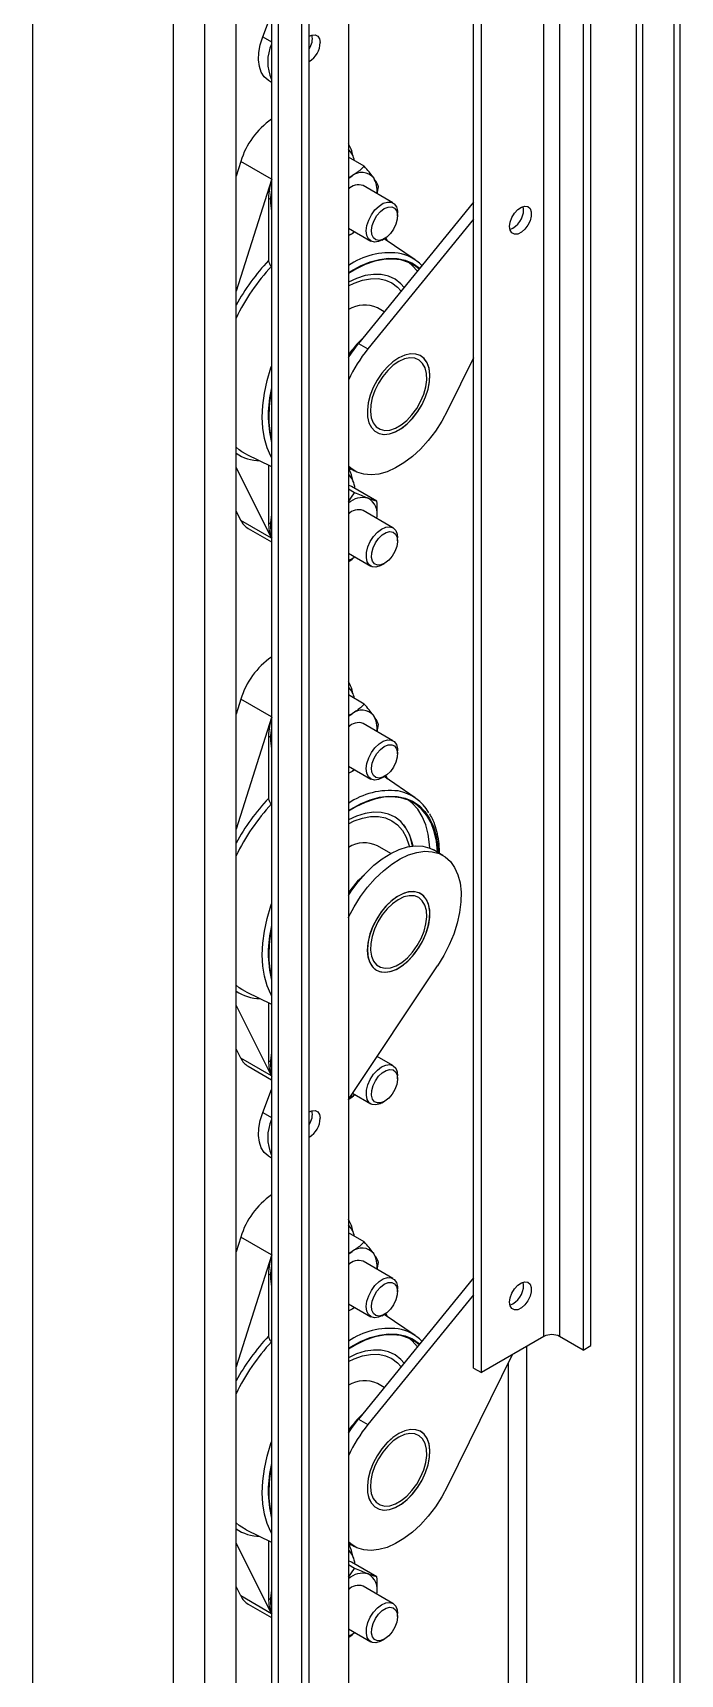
# Model space of a CAD drawing. Header units: millimetres. Extents: x -361 to 14022, y -1822 to 1455.
# Drawn here: x 4037.79 to 4046.94, y 832.14 to 855.35 of the extents above; entities that cross this region are included whole.
import ezdxf

# ---------------------------------------------------------------- set-up
doc = ezdxf.new("R2010")
doc.units = ezdxf.units.MM

msp = doc.modelspace()

# ---------------------------------------------------------------- linework, layer by layer
at = {"color": 7, "linetype": 'Continuous', "lineweight": 25}
for p, q in [((4046.940819, 822.255163), (4046.940819, 904.419582)), ((4046.849289, 904.292018), (4046.849289, 822.127599)), ((4046.318959, 904.087916), (4046.318959, 821.923497)), ((4046.407348, 904.036891), (4046.407348, 821.872471)), ((4037.789484, 819.44876), (4037.789484, 901.613179)), ((4040.662105, 818.555814), (4040.662105, 900.720233)), ((4039.778222, 818.300686), (4039.778222, 900.465105)), ((4040.220163, 818.300686), (4040.220163, 900.465105)), ((4045.235788, 899.282492), (4045.235788, 836.919187)), ((4045.567245, 899.091146), (4045.567245, 836.727842)), ((4045.67773, 836.791623), (4045.67773, 899.154928)), ((4044.130934, 836.408932), (4044.130934, 893.814486)), ((4044.020449, 836.472714), (4044.020449, 893.341263)), ((4041.164566, 886.049501), (4041.164566, 823.686196)), ((4041.256095, 885.921937), (4041.256095, 823.558633)), ((4041.698037, 823.431069), (4041.698037, 885.794373)), ((4041.587552, 885.730591), (4041.587552, 823.367287)), ((4042.250464, 885.760197), (4042.250464, 824.260233)), ((4041.040608, 855.292788), (4041.164566, 855.620321)), ((4041.118962, 854.681252), (4041.164566, 854.654926)), ((4040.729137, 853.533647), (4040.662105, 853.323311)), ((4042.474255, 853.463795), (4042.250464, 853.592987)), ((4042.301709, 853.327727), (4042.250464, 853.300696)), ((4041.164566, 853.274501), (4040.662105, 851.697867)), ((4042.880973, 852.945889), (4042.457946, 853.190097)), ((4042.659644, 853.073659), (4042.678379, 853.173363)), ((4041.121725, 853.013854), (4041.121725, 852.131393)), ((4044.020449, 852.956034), (4042.393595, 850.957924)), ((4044.727555, 852.854498), (4044.722512, 852.896825)), ((4044.020449, 852.716657), (4042.526178, 850.881386)), ((4042.945706, 852.760563), (4042.945706, 852.802812)), ((4042.250464, 852.588205), (4042.568498, 852.404608)), ((4042.301709, 852.511186), (4042.257166, 852.487691)), ((4042.337895, 852.537732), (4042.301709, 852.511186)), ((4042.340644, 852.536146), (4042.301709, 852.511186)), ((4042.724771, 852.4201), (4042.761358, 852.441228)), ((4043.195277, 852.139733), (4042.755997, 852.438132)), ((4042.780341, 852.453321), (4042.804671, 852.405068)), ((4042.758252, 851.405798), (4042.661989, 851.461369)), ((4042.393595, 850.957924), (4042.526178, 850.881386)), ((4044.020449, 850.756827), (4043.65312, 850.009145)), ((4040.804022, 849.395745), (4040.744323, 849.428889)), ((4040.804022, 849.395745), (4041.164566, 849.2214)), ((4041.164566, 848.209628), (4040.662105, 849.206133)), ((4041.121725, 849.242116), (4041.121725, 848.420812)), ((4042.250464, 849.209182), (4042.335253, 849.160234)), ((4042.250464, 849.19733), (4042.261307, 849.202922)), ((4042.25655, 849.170443), (4042.288663, 849.18713)), ((4042.296441, 848.934877), (4042.250464, 848.954533)), ((4042.339221, 848.849159), (4042.250464, 848.900397)), ((4042.65313, 848.728965), (4042.296441, 848.934877)), ((4042.250464, 848.723117), (4042.339221, 848.849159)), ((4040.729137, 848.458052), (4040.662105, 848.590994)), ((4042.880973, 848.352847), (4042.457946, 848.597055)), ((4040.833089, 848.344312), (4041.164566, 848.152954)), ((4042.945706, 848.167521), (4042.945706, 848.20977)), ((4042.250464, 847.995163), (4042.568498, 847.811566)), ((4042.724772, 847.827058), (4042.761358, 847.848186)), ((4040.729137, 845.929611), (4040.662105, 845.719275)), ((4042.474255, 845.859759), (4042.250464, 845.98895)), ((4041.164566, 845.670465), (4040.662105, 844.09383)), ((4042.301709, 845.723691), (4042.250464, 845.69666)), ((4041.121725, 845.409817), (4041.121725, 844.527356)), ((4042.880973, 845.341852), (4042.457946, 845.58606)), ((4042.659644, 845.469623), (4042.678379, 845.569327)), ((4042.945706, 845.156527), (4042.945706, 845.198776)), ((4042.250464, 844.984169), (4042.568498, 844.800572)), ((4042.301709, 844.90715), (4042.257166, 844.883654)), ((4042.337895, 844.933696), (4042.301709, 844.90715)), ((4042.340644, 844.932109), (4042.301709, 844.90715)), ((4042.724771, 844.816064), (4042.761358, 844.837192)), ((4043.195277, 844.535696), (4042.755997, 844.834096)), ((4042.780341, 844.849285), (4042.804671, 844.801032)), ((4042.850205, 843.748678), (4042.661989, 843.857333)), ((4043.585151, 843.72132), (4043.452569, 843.797858)), ((4042.250464, 840.269946), (4043.511296, 842.158903)), ((4040.804022, 841.791709), (4040.744323, 841.824852)), ((4040.804022, 841.791709), (4041.164566, 841.617363)), ((4041.164566, 840.605592), (4040.662105, 841.602097)), ((4041.121725, 841.63808), (4041.121725, 840.816775)), ((4040.729137, 840.854016), (4040.662105, 840.986958)), ((4042.880973, 840.74881), (4042.656564, 840.878359)), ((4040.833089, 840.740276), (4041.164566, 840.548918)), ((4042.945706, 840.563485), (4042.945706, 840.605734)), ((4041.040608, 840.084715), (4041.164566, 840.412249)), ((4042.308851, 840.357421), (4042.568498, 840.20753)), ((4042.724772, 840.223022), (4042.761358, 840.24415)), ((4041.118962, 839.47318), (4041.164566, 839.446853)), ((4040.729137, 838.325574), (4040.662105, 838.115239)), ((4042.474255, 838.255722), (4042.250464, 838.384914)), ((4041.164566, 838.066428), (4040.662105, 836.489794)), ((4042.301709, 838.119654), (4042.250464, 838.092623)), ((4042.880973, 837.737816), (4042.457946, 837.982024)), ((4041.121725, 837.805781), (4041.121725, 836.92332)), ((4044.020449, 837.747961), (4042.393595, 835.749852)), ((4042.659644, 837.865587), (4042.678379, 837.96529)), ((4044.020449, 837.508584), (4042.526178, 835.673313)), ((4042.945706, 837.55249), (4042.945706, 837.59474)), ((4044.727555, 837.646425), (4044.722512, 837.688752)), ((4042.250464, 837.380133), (4042.568498, 837.196535)), ((4042.301709, 837.303113), (4042.257166, 837.279618)), ((4042.337895, 837.32966), (4042.301709, 837.303113)), ((4042.340644, 837.328073), (4042.301709, 837.303113)), ((4042.724771, 837.212027), (4042.761358, 837.233155)), ((4043.195277, 836.93166), (4042.755997, 837.230059)), ((4042.780341, 837.245249), (4042.804671, 837.196995)), ((4045.014818, 836.919187), (4044.130934, 836.408932)), ((4045.567245, 836.727842), (4045.235788, 836.919187)), ((4044.566609, 836.660442), (4043.65312, 834.801072)), ((4045.567245, 836.727842), (4045.67773, 836.791623)), ((4044.020449, 836.472714), (4044.130934, 836.408932)), ((4042.758252, 836.197725), (4042.661989, 836.253296)), ((4042.393595, 835.749852), (4042.526178, 835.673313)), ((4040.804022, 834.187672), (4040.744323, 834.220816)), ((4040.804022, 834.187672), (4041.164566, 834.013327)), ((4041.121725, 834.034044), (4041.121725, 833.212739)), ((4041.164566, 833.001555), (4040.662105, 833.998061)), ((4042.250464, 834.001109), (4042.335253, 833.952162)), ((4042.250464, 833.989257), (4042.261307, 833.99485)), ((4042.25655, 833.96237), (4042.288663, 833.979058)), ((4042.296441, 833.726805), (4042.250464, 833.746461)), ((4042.339221, 833.641086), (4042.250464, 833.692325)), ((4042.250464, 833.515044), (4042.339221, 833.641086)), ((4042.65313, 833.520893), (4042.296441, 833.726805)), ((4040.729137, 833.249979), (4040.662105, 833.382921)), ((4042.880973, 833.144774), (4042.457946, 833.388982)), ((4040.833089, 833.136239), (4041.164566, 832.944882)), ((4042.945706, 832.959448), (4042.945706, 833.001697)), ((4042.250464, 832.787091), (4042.568498, 832.603493)), ((4042.724772, 832.618985), (4042.761358, 832.640113))]:
    msp.add_line(p, q, dxfattribs=at)
at = {"color": 8, "linetype": 'Continuous', "lineweight": 25}
for p, q in [((4045.014818, 836.919187), (4045.014818, 897.600269)), ((4041.040608, 855.292788), (4041.164566, 855.221228)), ((4041.164566, 853.282279), (4040.729137, 853.533647)), ((4041.121725, 853.013854), (4041.148683, 852.998291)), ((4042.270683, 849.19751), (4042.250464, 849.186982)), ((4041.164566, 848.206684), (4040.729137, 848.458052)), ((4041.148683, 848.405249), (4041.121725, 848.420812)), ((4041.164566, 845.678243), (4040.729137, 845.929611)), ((4041.121725, 845.409817), (4041.148683, 845.394254)), ((4041.164566, 840.602648), (4040.729137, 840.854016)), ((4041.148683, 840.801212), (4041.121725, 840.816775)), ((4041.040608, 840.084715), (4041.164566, 840.013155)), ((4041.164566, 838.074207), (4040.729137, 838.325574)), ((4041.121725, 837.805781), (4041.148683, 837.790218)), ((4044.772163, 823.479775), (4044.772163, 836.779106)), ((4044.506998, 836.539106), (4044.506998, 823.479775)), ((4042.270683, 833.989437), (4042.250464, 833.978909)), ((4041.164566, 832.998612), (4040.729137, 833.249979)), ((4041.148683, 833.197176), (4041.121725, 833.212739))]:
    msp.add_line(p, q, dxfattribs=at)
at = {"color": 7, "linetype": 'Continuous', "lineweight": 25, "flags": 128}
for points in [[(4041.118962, 854.681252), (4041.115506, 854.683289), (4041.060433, 854.729623), (4041.018655, 854.793941), (4040.991581, 854.874076), (4040.980122, 854.967326), (4040.984664, 855.070551), (4041.005055, 855.18027), (4041.040608, 855.292788)], [(4041.698037, 855.301594), (4041.736009, 855.318049), (4041.782639, 855.321349), (4041.820101, 855.303152), (4041.844336, 855.26543), (4041.852717, 855.212271)], [(4042.250464, 853.293833), (4042.255561, 853.297593), (4042.301709, 853.327727)], [(4042.724771, 852.4201), (4042.675896, 852.398196), (4042.619564, 852.39012), (4042.571033, 852.403192), (4042.5339, 852.43644), (4042.510922, 852.4874), (4042.5038, 852.552292), (4042.513065, 852.626303), (4042.538028, 852.703944), (4042.576839, 852.779457), (4042.626618, 852.847241), (4042.683674, 852.902269), (4042.743776, 852.94046), (4042.802465, 852.958982), (4042.85539, 852.95646), (4042.898624, 852.933082), (4042.928962, 852.890582), (4042.928962, 852.890582)], [(4042.931735, 852.833798), (4042.944917, 852.779794), (4042.941785, 852.714623), (4042.92262, 852.644077), (4042.889123, 852.574424), (4042.844271, 852.511852), (4042.792049, 852.461921), (4042.737097, 852.429069), (4042.684299, 852.416214), (4042.638345, 852.424498), (4042.603318, 852.453185), (4042.582332, 852.499727), (4042.57725, 852.559987), (4042.588524, 852.628612), (4042.615153, 852.699504), (4042.65477, 852.766364), (4042.703855, 852.82325), (4042.758047, 852.865109), (4042.812531, 852.888221), (4042.862465, 852.890532), (4042.903412, 852.871838), (4042.931735, 852.833798)], [(4042.928962, 852.890582), (4042.944154, 852.832112), (4042.945706, 852.802812)], [(4044.528682, 852.612127), (4044.537063, 852.674962), (4044.561297, 852.740665), (4044.598759, 852.802115), (4044.64539, 852.852653), (4044.696135, 852.886803), (4044.745495, 852.900864), (4044.788123, 852.893313), (4044.819398, 852.864966), (4044.835931, 852.818898), (4044.835931, 852.760098), (4044.819398, 852.694941), (4044.788123, 852.630485), (4044.745495, 852.573717), (4044.696135, 852.530787), (4044.64539, 852.506348), (4044.598759, 852.503048), (4044.561297, 852.521246), (4044.537063, 852.558968), (4044.528682, 852.612127)], [(4042.301709, 852.511186), (4042.255561, 852.488038), (4042.250464, 852.485914)], [(4043.251259, 852.011311), (4043.198498, 852.05194), (4043.100794, 852.105184), (4042.992904, 852.138972), (4042.876234, 852.152863), (4042.752304, 852.146676), (4042.622731, 852.120491), (4042.489203, 852.074651), (4042.353461, 852.009752), (4042.250464, 851.948554)], [(4043.038622, 851.750149), (4042.991507, 851.802767), (4042.910392, 851.865969), (4042.817758, 851.90964), (4042.715128, 851.933063), (4042.604185, 851.935853), (4042.486751, 851.917965), (4042.364755, 851.879693), (4042.250464, 851.827146)], [(4043.227544, 851.982185), (4043.153833, 852.063429), (4043.106015, 852.102944)], [(4042.250464, 850.759186), (4042.293389, 850.824072), (4042.393595, 850.957924)], [(4042.624228, 849.717294), (4042.684637, 849.684734), (4042.755004, 849.672345), (4042.832788, 849.680573), (4042.915178, 849.709121), (4042.999194, 849.756957), (4043.081801, 849.822353), (4043.160014, 849.902945), (4043.231004, 849.99582), (4043.292207, 850.097621), (4043.341411, 850.204669), (4043.376837, 850.313096), (4043.397204, 850.418981), (4043.401777, 850.518498), (4043.39039, 850.608051), (4043.363456, 850.684403), (4043.321946, 850.744794), (4043.267363, 850.787041), (4043.201677, 850.809618), (4043.127264, 850.811708), (4043.046813, 850.793237), (4042.963232, 850.754871), (4042.879541, 850.697997), (4042.798766, 850.624671), (4042.723825, 850.537543), (4042.657428, 850.439762), (4042.601973, 850.334862), (4042.559466, 850.226635), (4042.531443, 850.118992), (4042.518916, 850.015823), (4042.522338, 849.920858), (4042.541586, 849.837528), (4042.575963, 849.768846), (4042.624228, 849.717294)], [(4042.96476, 850.755737), (4042.881044, 850.699183), (4042.800189, 850.626134), (4042.725117, 850.53923), (4042.658542, 850.441612), (4042.60287, 850.336808), (4042.560112, 850.228607), (4042.531815, 850.120918), (4042.519001, 850.017634), (4042.522133, 849.922488), (4042.541098, 849.838919), (4042.575211, 849.769947), (4042.623238, 849.718065), (4042.683444, 849.685148), (4042.753653, 849.672386), (4042.831326, 849.68024), (4042.913658, 849.708426), (4042.997672, 849.755926), (4043.080332, 849.821022), (4043.15865, 849.901363), (4043.229795, 849.994043), (4043.291197, 850.095715), (4043.340636, 850.202702), (4043.376325, 850.311138), (4043.396974, 850.417104), (4043.401837, 850.51677), (4043.390738, 850.606534), (4043.364078, 850.683152), (4043.322822, 850.743854), (4043.268459, 850.786446), (4043.202955, 850.809389), (4043.128678, 850.811854), (4043.048311, 850.793752), (4042.96476, 850.755737)], [(4042.964304, 850.704443), (4042.884158, 850.649728), (4042.807126, 850.578353), (4042.73636, 850.49324), (4042.674759, 850.397874), (4042.624844, 850.296159), (4042.588658, 850.19226), (4042.567683, 850.090429), (4042.562778, 849.994836), (4042.574144, 849.909395), (4042.601315, 849.837603), (4042.643179, 849.7824), (4042.698022, 849.746045), (4042.763598, 849.730027), (4042.837224, 849.735003), (4042.915884, 849.760767), (4042.996359, 849.806266), (4043.075353, 849.869636), (4043.149633, 849.948283), (4043.216158, 850.038988), (4043.272204, 850.138037), (4043.315476, 850.241374), (4043.344204, 850.34477), (4043.35721, 850.443991), (4043.353963, 850.534975), (4043.334596, 850.613997), (4043.2999, 850.677822), (4043.251297, 850.723837), (4043.190777, 850.750158), (4043.120817, 850.755707), (4043.044282, 850.740258), (4042.964304, 850.704443)], [(4043.65312, 850.009145), (4043.572487, 849.860143), (4043.48059, 849.718182), (4043.379118, 849.585872), (4043.26994, 849.465649), (4043.155063, 849.359723), (4043.036601, 849.270043), (4042.916733, 849.19826), (4042.797666, 849.145695), (4042.681588, 849.113313), (4042.570636, 849.101711), (4042.466852, 849.111103), (4042.372144, 849.141315), (4042.288255, 849.191792), (4042.250464, 849.224739)], [(4042.724772, 847.827058), (4042.698501, 847.813697), (4042.640278, 847.797655), (4042.588319, 847.802716), (4042.546478, 847.828506), (4042.517857, 847.873112), (4042.504579, 847.933225), (4042.507629, 848.004388), (4042.526781, 848.081322), (4042.560615, 848.158322), (4042.60662, 848.229676), (4042.661386, 848.290093), (4042.72085, 848.335093), (4042.780602, 848.361337), (4042.836211, 848.366879), (4042.883552, 848.351308), (4042.919114, 848.315779), (4042.940261, 848.262927), (4042.945706, 848.20977)], [(4042.945469, 848.156592), (4042.934534, 848.088082), (4042.908208, 848.017173), (4042.868832, 847.950165), (4042.819903, 847.893013), (4042.76577, 847.850794), (4042.711242, 847.827261), (4042.661164, 847.824503), (4042.619987, 847.842767), (4042.591368, 847.880428), (4042.577851, 847.934142), (4042.580637, 847.999135), (4042.599478, 848.069632), (4042.6327, 848.139369), (4042.677351, 848.20215), (4042.729465, 848.252397), (4042.784409, 848.285644), (4042.837302, 848.298938), (4042.883445, 848.291098), (4042.918737, 848.262819), (4042.940043, 848.216616), (4042.945469, 848.156592)], [(4042.250464, 845.689796), (4042.255561, 845.693557), (4042.301709, 845.723691)], [(4042.724771, 844.816064), (4042.675896, 844.794159), (4042.619564, 844.786084), (4042.571033, 844.799155), (4042.5339, 844.832404), (4042.510922, 844.883364), (4042.5038, 844.948256), (4042.513065, 845.022267), (4042.538028, 845.099907), (4042.576839, 845.17542), (4042.626618, 845.243204), (4042.683674, 845.298232), (4042.743776, 845.336424), (4042.802465, 845.354945), (4042.85539, 845.352424), (4042.898624, 845.329046), (4042.928962, 845.286546), (4042.928962, 845.286546)], [(4042.931735, 845.229762), (4042.944917, 845.175758), (4042.941785, 845.110587), (4042.92262, 845.040041), (4042.889123, 844.970387), (4042.844271, 844.907815), (4042.792049, 844.857885), (4042.737097, 844.825033), (4042.684299, 844.812178), (4042.638345, 844.820462), (4042.603318, 844.849149), (4042.582332, 844.895691), (4042.57725, 844.955951), (4042.588524, 845.024576), (4042.615153, 845.095468), (4042.65477, 845.162327), (4042.703855, 845.219214), (4042.758047, 845.261073), (4042.812531, 845.284184), (4042.862465, 845.286496), (4042.903412, 845.267801), (4042.931735, 845.229762)], [(4042.928962, 845.286546), (4042.944154, 845.228075), (4042.945706, 845.198776)], [(4042.301709, 844.90715), (4042.255561, 844.884002), (4042.250464, 844.881878)], [(4043.511206, 843.764008), (4043.510683, 843.775078), (4043.495153, 843.922414), (4043.464295, 844.057838), (4043.418511, 844.179585), (4043.358398, 844.286068), (4043.28474, 844.375898), (4043.198498, 844.447904), (4043.100794, 844.501148), (4042.992904, 844.534936), (4042.876234, 844.548826), (4042.752304, 844.542639), (4042.622731, 844.516455), (4042.489203, 844.470614), (4042.353461, 844.405715), (4042.250464, 844.344518)], [(4043.400916, 843.823112), (4043.397767, 843.876708), (4043.378378, 844.021241), (4043.343742, 844.153404), (4043.294313, 844.271476), (4043.230733, 844.373918), (4043.153833, 844.459393), (4043.106015, 844.498907)], [(4043.165085, 843.853467), (4043.153495, 843.903815), (4043.114064, 844.01819), (4043.059771, 844.117036), (4042.991507, 844.198731), (4042.910392, 844.261933), (4042.817758, 844.305604), (4042.715128, 844.329026), (4042.604185, 844.331817), (4042.486751, 844.313929), (4042.364755, 844.275656), (4042.250464, 844.22311)], [(4042.250464, 843.15515), (4042.290116, 843.215265), (4042.390015, 843.349477), (4042.497964, 843.472022), (4042.611979, 843.580644), (4042.72996, 843.673347), (4042.849739, 843.748423), (4042.96911, 843.804492), (4043.085879, 843.840522), (4043.197896, 843.855851), (4043.3031, 843.850196), (4043.399557, 843.823661), (4043.452569, 843.797858)], [(4042.250464, 842.837369), (4042.254224, 842.845346), (4042.332689, 842.995316), (4042.422699, 843.138727), (4042.522597, 843.272939), (4042.630547, 843.395484), (4042.744561, 843.504106), (4042.862543, 843.596808), (4042.982321, 843.671885), (4043.101693, 843.727954), (4043.218461, 843.763984), (4043.330478, 843.779313), (4043.435683, 843.773658), (4043.53214, 843.747123), (4043.618075, 843.700197), (4043.691906, 843.633743), (4043.752275, 843.548984), (4043.798072, 843.447478), (4043.828455, 843.331094), (4043.842863, 843.201973), (4043.841032, 843.062489), (4043.822997, 842.91521), (4043.789087, 842.762845), (4043.739928, 842.608197), (4043.676424, 842.454111), (4043.599743, 842.303422), (4043.511296, 842.158903), (4043.511296, 842.158903)], [(4043.246171, 843.192941), (4043.177235, 843.20861), (4043.100455, 843.203682), (4043.018606, 843.178337), (4042.934646, 843.13349), (4042.85161, 843.070762), (4042.772499, 842.992421), (4042.700171, 842.901297), (4042.637242, 842.800684), (4042.585986, 842.69422), (4042.548254, 842.58575), (4042.525412, 842.479196), (4042.518284, 842.37841), (4042.527128, 842.287033), (4042.551624, 842.208368), (4042.590888, 842.145259), (4042.643499, 842.099987), (4042.707557, 842.074186), (4042.780746, 842.068791), (4042.860422, 842.083997), (4042.943703, 842.119252), (4043.027581, 842.173284), (4043.109024, 842.24414), (4043.185088, 842.329258), (4043.253023, 842.425562), (4043.310376, 842.529572), (4043.355072, 842.637528), (4043.385497, 842.745528), (4043.400551, 842.84967), (4043.399689, 842.946189), (4043.382943, 843.031596), (4043.350918, 843.102806), (4043.304771, 843.157243), (4043.246171, 843.192941)], [(4042.954141, 843.14555), (4042.87062, 843.086789), (4042.790338, 843.011834), (4042.716194, 842.923395), (4042.65087, 842.82467), (4042.596725, 842.719224), (4042.555718, 842.610871), (4042.529329, 842.503525), (4042.518514, 842.401067), (4042.523662, 842.3072), (4042.544588, 842.225317), (4042.580536, 842.158376), (4042.630205, 842.108798), (4042.691802, 842.078373), (4042.763099, 842.068203), (4042.84152, 842.078654), (4042.92423, 842.109348), (4043.008241, 842.159177), (4043.090515, 842.226339), (4043.16808, 842.308408), (4043.238131, 842.402416), (4043.298137, 842.504965), (4043.345929, 842.612351), (4043.379781, 842.720691), (4043.398467, 842.82607), (4043.401313, 842.924679), (4043.388217, 843.012954), (4043.359651, 843.087705), (4043.316648, 843.146229), (4043.260762, 843.186413), (4043.194013, 843.206802), (4043.118813, 843.206661), (4043.037881, 843.185995), (4042.954141, 843.14555)], [(4042.954747, 843.094871), (4042.8748, 843.03805), (4042.79835, 842.964881), (4042.728526, 842.878361), (4042.668186, 842.782032), (4042.619802, 842.679837), (4042.585354, 842.575961), (4042.566252, 842.474655), (4042.563279, 842.380068), (4042.576555, 842.296072), (4042.605538, 842.226105), (4042.649042, 842.173032), (4042.705284, 842.139027), (4042.771962, 842.12548), (4042.846347, 842.132947), (4042.925393, 842.161122), (4043.005865, 842.208852), (4043.084467, 842.274182), (4043.157981, 842.354438), (4043.223399, 842.446334), (4043.278041, 842.546108), (4043.31967, 842.649675), (4043.346584, 842.752795), (4043.357678, 842.851247), (4043.3525, 842.940999), (4043.331261, 843.018378), (4043.294831, 843.080215), (4043.244701, 843.123978), (4043.182924, 843.147877), (4043.112029, 843.150932), (4043.034917, 843.133019), (4042.954747, 843.094871)], [(4042.724772, 840.223022), (4042.698501, 840.209661), (4042.640278, 840.193618), (4042.588319, 840.19868), (4042.546478, 840.22447), (4042.517857, 840.269076), (4042.504579, 840.329189), (4042.507629, 840.400352), (4042.526781, 840.477286), (4042.560615, 840.554285), (4042.60662, 840.62564), (4042.661386, 840.686057), (4042.72085, 840.731056), (4042.780602, 840.7573), (4042.836211, 840.762842), (4042.883552, 840.747272), (4042.919114, 840.711743), (4042.940261, 840.658891), (4042.945706, 840.605734)], [(4042.945469, 840.552556), (4042.934534, 840.484046), (4042.908208, 840.413137), (4042.868832, 840.346129), (4042.819903, 840.288977), (4042.76577, 840.246758), (4042.711242, 840.223225), (4042.661164, 840.220467), (4042.619987, 840.23873), (4042.591368, 840.276392), (4042.577851, 840.330106), (4042.580637, 840.395098), (4042.599478, 840.465595), (4042.6327, 840.535333), (4042.677351, 840.598114), (4042.729465, 840.64836), (4042.784409, 840.681608), (4042.837302, 840.694902), (4042.883445, 840.687061), (4042.918737, 840.658783), (4042.940043, 840.612579), (4042.945469, 840.552556)], [(4041.118962, 839.47318), (4041.115506, 839.475217), (4041.060433, 839.521551), (4041.018655, 839.585868), (4040.991581, 839.666003), (4040.980122, 839.759254), (4040.984664, 839.862478), (4041.005055, 839.972198), (4041.040608, 840.084715)], [(4041.698037, 840.093522), (4041.736009, 840.109977), (4041.782639, 840.113276), (4041.820101, 840.095079), (4041.844336, 840.057357), (4041.852717, 840.004198)], [(4042.250464, 838.08576), (4042.255561, 838.089521), (4042.301709, 838.119654)], [(4042.724771, 837.212027), (4042.675896, 837.190123), (4042.619564, 837.182048), (4042.571033, 837.195119), (4042.5339, 837.228368), (4042.510922, 837.279328), (4042.5038, 837.344219), (4042.513065, 837.41823), (4042.538028, 837.495871), (4042.576839, 837.571384), (4042.626618, 837.639168), (4042.683674, 837.694196), (4042.743776, 837.732387), (4042.802465, 837.750909), (4042.85539, 837.748387), (4042.898624, 837.72501), (4042.928962, 837.682509), (4042.928962, 837.682509)], [(4042.931735, 837.625726), (4042.944917, 837.571721), (4042.941785, 837.506551), (4042.92262, 837.436005), (4042.889123, 837.366351), (4042.844271, 837.303779), (4042.792049, 837.253849), (4042.737097, 837.220996), (4042.684299, 837.208141), (4042.638345, 837.216425), (4042.603318, 837.245113), (4042.582332, 837.291654), (4042.57725, 837.351915), (4042.588524, 837.42054), (4042.615153, 837.491431), (4042.65477, 837.558291), (4042.703855, 837.615177), (4042.758047, 837.657036), (4042.812531, 837.680148), (4042.862465, 837.68246), (4042.903412, 837.663765), (4042.931735, 837.625726)], [(4042.928962, 837.682509), (4042.944154, 837.624039), (4042.945706, 837.59474)], [(4044.528682, 837.404054), (4044.537063, 837.466889), (4044.561297, 837.532592), (4044.598759, 837.594042), (4044.64539, 837.644581), (4044.696135, 837.678731), (4044.745495, 837.692792), (4044.788123, 837.68524), (4044.819398, 837.656894), (4044.835931, 837.610825), (4044.835931, 837.552026), (4044.819398, 837.486868), (4044.788123, 837.422412), (4044.745495, 837.365644), (4044.696135, 837.322714), (4044.64539, 837.298275), (4044.598759, 837.294976), (4044.561297, 837.313173), (4044.537063, 837.350895), (4044.528682, 837.404054)], [(4042.301709, 837.303113), (4042.255561, 837.279966), (4042.250464, 837.277842)], [(4043.251259, 836.803238), (4043.198498, 836.843868), (4043.100794, 836.897112), (4042.992904, 836.930899), (4042.876234, 836.94479), (4042.752304, 836.938603), (4042.622731, 836.912418), (4042.489203, 836.866578), (4042.353461, 836.801679), (4042.250464, 836.740482)], [(4043.227544, 836.774112), (4043.153833, 836.855356), (4043.106015, 836.894871)], [(4043.038622, 836.542076), (4042.991507, 836.594695), (4042.910392, 836.657896), (4042.817758, 836.701567), (4042.715128, 836.72499), (4042.604185, 836.727781), (4042.486751, 836.709893), (4042.364755, 836.67162), (4042.250464, 836.619074)], [(4042.250464, 835.551114), (4042.293389, 835.616), (4042.393595, 835.749852)], [(4042.624228, 834.509221), (4042.684637, 834.476662), (4042.755004, 834.464272), (4042.832788, 834.4725), (4042.915178, 834.501048), (4042.999194, 834.548885), (4043.081801, 834.61428), (4043.160014, 834.694872), (4043.231004, 834.787747), (4043.292207, 834.889548), (4043.341411, 834.996597), (4043.376837, 835.105023), (4043.397204, 835.210908), (4043.401777, 835.310426), (4043.39039, 835.399979), (4043.363456, 835.47633), (4043.321946, 835.536721), (4043.267363, 835.578969), (4043.201677, 835.601545), (4043.127264, 835.603636), (4043.046813, 835.585164), (4042.963232, 835.546798), (4042.879541, 835.489924), (4042.798766, 835.416598), (4042.723825, 835.32947), (4042.657428, 835.23169), (4042.601973, 835.12679), (4042.559466, 835.018563), (4042.531443, 834.910919), (4042.518916, 834.807751), (4042.522338, 834.712785), (4042.541586, 834.629456), (4042.575963, 834.560774), (4042.624228, 834.509221)], [(4042.96476, 835.547665), (4042.881044, 835.491111), (4042.800189, 835.418061), (4042.725117, 835.331157), (4042.658542, 835.233539), (4042.60287, 835.128736), (4042.560112, 835.020534), (4042.531815, 834.912845), (4042.519001, 834.809562), (4042.522133, 834.714416), (4042.541098, 834.630847), (4042.575211, 834.561875), (4042.623238, 834.509992), (4042.683444, 834.477076), (4042.753653, 834.464313), (4042.831326, 834.472167), (4042.913658, 834.500354), (4042.997672, 834.547853), (4043.080332, 834.61295), (4043.15865, 834.69329), (4043.229795, 834.785971), (4043.291197, 834.887642), (4043.340636, 834.994629), (4043.376325, 835.103065), (4043.396974, 835.209031), (4043.401837, 835.308698), (4043.390738, 835.398462), (4043.364078, 835.475079), (4043.322822, 835.535781), (4043.268459, 835.578373), (4043.202955, 835.601317), (4043.128678, 835.603782), (4043.048311, 835.58568), (4042.96476, 835.547665)], [(4042.964304, 835.496371), (4042.884158, 835.441655), (4042.807126, 835.37028), (4042.73636, 835.285168), (4042.674759, 835.189802), (4042.624844, 835.088087), (4042.588658, 834.984187), (4042.567683, 834.882356), (4042.562778, 834.786763), (4042.574144, 834.701322), (4042.601315, 834.62953), (4042.643179, 834.574327), (4042.698022, 834.537972), (4042.763598, 834.521955), (4042.837224, 834.52693), (4042.915884, 834.552694), (4042.996359, 834.598193), (4043.075353, 834.661563), (4043.149633, 834.740211), (4043.216158, 834.830915), (4043.272204, 834.929964), (4043.315476, 835.033301), (4043.344204, 835.136697), (4043.35721, 835.235918), (4043.353963, 835.326902), (4043.334596, 835.405924), (4043.2999, 835.469749), (4043.251297, 835.515764), (4043.190777, 835.542085), (4043.120817, 835.547635), (4043.044282, 835.532186), (4042.964304, 835.496371)], [(4043.65312, 834.801072), (4043.572487, 834.652071), (4043.48059, 834.510109), (4043.379118, 834.3778), (4043.26994, 834.257576), (4043.155063, 834.15165), (4043.036601, 834.061971), (4042.916733, 833.990188), (4042.797666, 833.937622), (4042.681588, 833.90524), (4042.570636, 833.893639), (4042.466852, 833.90303), (4042.372144, 833.933243), (4042.288255, 833.98372), (4042.250464, 834.016667)], [(4042.724772, 832.618985), (4042.698501, 832.605625), (4042.640278, 832.589582), (4042.588319, 832.594644), (4042.546478, 832.620434), (4042.517857, 832.665039), (4042.504579, 832.725153), (4042.507629, 832.796315), (4042.526781, 832.873249), (4042.560615, 832.950249), (4042.60662, 833.021603), (4042.661386, 833.082021), (4042.72085, 833.12702), (4042.780602, 833.153264), (4042.836211, 833.158806), (4042.883552, 833.143235), (4042.919114, 833.107706), (4042.940261, 833.054855), (4042.945706, 833.001697)], [(4042.945469, 832.948519), (4042.934534, 832.880009), (4042.908208, 832.8091), (4042.868832, 832.742093), (4042.819903, 832.68494), (4042.76577, 832.642722), (4042.711242, 832.619188), (4042.661164, 832.616431), (4042.619987, 832.634694), (4042.591368, 832.672356), (4042.577851, 832.726069), (4042.580637, 832.791062), (4042.599478, 832.861559), (4042.6327, 832.931296), (4042.677351, 832.994077), (4042.729465, 833.044324), (4042.784409, 833.077571), (4042.837302, 833.090866), (4042.883445, 833.083025), (4042.918737, 833.054747), (4042.940043, 833.008543), (4042.945469, 832.948519)]]:
    msp.add_lwpolyline(points, dxfattribs=at)
at = {"color": 8, "linetype": 'Continuous', "lineweight": 25, "flags": 128}
for points in [[(4042.771989, 852.447721), (4042.781923, 852.433667), (4042.79777, 852.409756)], [(4042.250464, 851.958903), (4042.285057, 851.98059), (4042.422264, 852.055272), (4042.55813, 852.111147), (4042.690884, 852.147489), (4042.818794, 852.163823), (4042.940194, 852.159936), (4043.053501, 852.135879), (4043.157238, 852.091965), (4043.250051, 852.028767), (4043.259154, 852.021008)], [(4042.250464, 851.77351), (4042.330307, 851.811486), (4042.449636, 851.852964), (4042.564846, 851.874312), (4042.673965, 851.875166), (4042.775127, 851.85551), (4042.866601, 851.815681), (4042.946821, 851.756361), (4042.99816, 851.700453)], [(4041.164566, 849.348246), (4041.155424, 849.364433), (4041.101957, 849.482623), (4041.063279, 849.615326), (4041.039876, 849.760873), (4041.032043, 849.917434), (4041.039876, 850.083039), (4041.063279, 850.255607), (4041.101957, 850.432967), (4041.155424, 850.612888), (4041.164566, 850.63963)], [(4040.744323, 849.428889), (4040.707574, 849.454028), (4040.662105, 849.4911)], [(4042.771989, 844.843685), (4042.781923, 844.829631), (4042.79777, 844.80572)], [(4042.250464, 844.354866), (4042.285057, 844.376554), (4042.422264, 844.451235), (4042.55813, 844.507111), (4042.690884, 844.543453), (4042.818794, 844.559787), (4042.940194, 844.5559), (4043.053501, 844.531843), (4043.157238, 844.487929), (4043.250051, 844.424731), (4043.330733, 844.343073), (4043.398229, 844.244019), (4043.451662, 844.128861), (4043.490333, 843.9991), (4043.51374, 843.856427), (4043.520581, 843.758596)], [(4042.250464, 844.169474), (4042.330307, 844.20745), (4042.449636, 844.248928), (4042.564846, 844.270276), (4042.673965, 844.271129), (4042.775127, 844.251473), (4042.866601, 844.211645), (4042.946821, 844.152324), (4043.014415, 844.074528), (4043.068227, 843.979585), (4043.107335, 843.869122), (4043.113151, 843.846083)], [(4041.164566, 841.74421), (4041.155424, 841.760396), (4041.101957, 841.878587), (4041.063279, 842.01129), (4041.039876, 842.156837), (4041.032043, 842.313398), (4041.039876, 842.479003), (4041.063279, 842.651571), (4041.101957, 842.82893), (4041.155424, 843.008852), (4041.164566, 843.035594)], [(4040.744323, 841.824852), (4040.707574, 841.849992), (4040.662105, 841.887063)], [(4042.771989, 837.239649), (4042.781923, 837.225595), (4042.79777, 837.201684)], [(4042.250464, 836.75083), (4042.285057, 836.772517), (4042.422264, 836.847199), (4042.55813, 836.903075), (4042.690884, 836.939417), (4042.818794, 836.955751), (4042.940194, 836.951864), (4043.053501, 836.927806), (4043.157238, 836.883893), (4043.250051, 836.820695), (4043.259154, 836.812935)], [(4042.250464, 836.565437), (4042.330307, 836.603414), (4042.449636, 836.644891), (4042.564846, 836.666239), (4042.673965, 836.667093), (4042.775127, 836.647437), (4042.866601, 836.607608), (4042.946821, 836.548288), (4042.99816, 836.492381)], [(4041.164566, 834.140174), (4041.155424, 834.15636), (4041.101957, 834.27455), (4041.063279, 834.407254), (4041.039876, 834.552801), (4041.032043, 834.709361), (4041.039876, 834.874967), (4041.063279, 835.047534), (4041.101957, 835.224894), (4041.155424, 835.404815), (4041.164566, 835.431557)], [(4040.744323, 834.220816), (4040.707574, 834.245956), (4040.662105, 834.283027)]]:
    msp.add_lwpolyline(points, dxfattribs=at)
at = {"color": 7, "linetype": 'Continuous', "lineweight": 25}
for centre, radius, start, end in [((4041.716561, 854.942574), 0.606025, 155.6223635, 204.3776365), ((4041.476297, 855.270947), 0.265168, 326.7436524, 10.3042909), ((4041.520958, 855.225203), 0.332011, 302.232324, 357.7676758), ((4041.811229, 853.200297), 1.132274, 124.8282709, 162.8779923), ((4041.895531, 853.5571), 0.421087, 8.2121619, 32.5526011), ((4042.039909, 853.488161), 0.301761, 10.5213253, 45.7529194), ((4042.440803, 853.157473), 0.219848, 40.5327959, 129.2481681), ((4042.313783, 853.124636), 0.342604, 352.0796691, 30.8556371), ((4042.011838, 853.001559), 0.890198, 161.7002328, 179.2086331), ((4041.849982, 852.982458), 0.701804, 167.5935787, 192.4064213), ((4042.392268, 853.012248), 0.189588, 69.731273, 138.4140698), ((4044.419476, 852.855915), 0.308083, 291.7673457, 359.7363322), ((4042.858198, 851.642498), 0.600604, 43.9678962, 80.9252219), ((4042.477137, 851.06652), 0.435977, 64.9129538, 121.3269137), ((4043.415168, 849.999921), 1.410354, 132.9767104, 145.6720845), ((4044.188758, 849.533151), 2.140539, 140.9603937, 154.8929419), ((4043.057558, 849.909307), 1.931469, 168.5443686, 179.5675193), ((4042.39387, 849.909306), 1.26781, 179.3410723, 194.1572918), ((4041.886398, 848.962159), 0.430398, 8.2884301, 29.6829269), ((4042.011905, 848.87854), 0.333285, 4.977996, 44.2928594), ((4042.453382, 848.48136), 0.298873, 75.5911555, 132.7610637), ((4042.39769, 848.543253), 0.262124, 347.0217282, 60.2516745), ((4040.965349, 848.569563), 0.26121, 205.2710534, 239.5799876), ((4041.601225, 848.408515), 0.479658, 178.5310213, 205.0431202), ((4041.849982, 848.389415), 0.701804, 167.5935787, 192.4064213), ((4042.393595, 848.413916), 0.194115, 70.63943, 137.5059192), ((4042.069078, 848.324575), 0.468261, 292.7903542, 305.4466328), ((4041.811229, 845.596261), 1.132274, 124.8282709, 162.8779923), ((4041.895532, 845.953064), 0.421086, 8.2123112, 32.5526113), ((4042.039909, 845.884125), 0.301761, 10.5213247, 45.7529194), ((4042.011838, 845.397522), 0.890198, 161.7002328, 179.2086331), ((4042.440803, 845.553437), 0.219848, 40.5327959, 129.2481681), ((4042.313783, 845.520599), 0.342604, 352.0796692, 30.8556371), ((4041.849982, 845.378421), 0.701804, 167.5935777, 192.4064223), ((4042.392268, 845.408212), 0.189588, 69.7312729, 138.414069), ((4042.849697, 844.021257), 0.61896, 29.256676, 80.3993123), ((4042.453176, 843.740222), 0.71252, 9.0726978, 35.4095301), ((4042.477137, 843.462484), 0.435977, 64.9129538, 121.3269137), ((4043.407459, 842.401842), 1.400628, 131.945949, 145.6955275), ((4043.057558, 842.305271), 1.931469, 168.5443686, 179.5675193), ((4042.39387, 842.30527), 1.26781, 179.3410723, 194.1572918), ((4040.965349, 840.965526), 0.26121, 205.2710534, 239.5799876), ((4041.601225, 840.804479), 0.479658, 178.5310213, 205.0431203), ((4041.849982, 840.785379), 0.701804, 167.5935787, 192.4064213), ((4042.062311, 840.73085), 0.480586, 295.3776194, 305.3910343), ((4041.476297, 840.062875), 0.265168, 326.7436524, 10.3042909), ((4041.716561, 839.734501), 0.606025, 155.6223635, 204.3776365), ((4041.520958, 840.01713), 0.332011, 302.232324, 357.7676758), ((4041.811229, 837.992225), 1.132274, 124.8282709, 162.8779923), ((4041.89553, 838.349026), 0.421088, 8.2116432, 32.5525617), ((4042.039909, 838.280089), 0.301761, 10.5213241, 45.7529193), ((4042.011838, 837.793486), 0.890198, 161.7002328, 179.2086331), ((4042.392268, 837.804176), 0.189588, 69.7312728, 138.4140681), ((4042.440803, 837.949401), 0.219848, 40.5327959, 129.2481681), ((4042.313783, 837.916563), 0.342604, 352.0796692, 30.8556371), ((4041.849982, 837.774385), 0.701804, 167.5935768, 192.4064232), ((4044.419476, 837.647843), 0.308083, 291.7673456, 359.7363322), ((4042.858198, 836.434426), 0.600604, 43.9678962, 80.9252219), ((4045.125303, 836.705951), 0.24016, 62.6096722, 117.3903278), ((4042.477137, 835.858447), 0.435977, 64.9129538, 121.3269137), ((4043.415168, 834.791848), 1.410354, 132.9767104, 145.6720845), ((4044.188758, 834.325079), 2.140539, 140.9603937, 154.8929419), ((4043.057558, 834.701234), 1.931469, 168.5443686, 179.5675193), ((4042.39387, 834.701233), 1.26781, 179.3410723, 194.1572918), ((4042.011905, 833.670468), 0.333285, 4.9779959, 44.2928594), ((4041.886398, 833.754087), 0.430397, 8.2885994, 29.6829375), ((4042.453382, 833.273288), 0.298873, 75.5911555, 132.7610635), ((4041.849982, 833.181343), 0.701804, 167.5935787, 192.4064213), ((4042.393595, 833.205844), 0.194115, 70.6394299, 137.5059188), ((4042.39769, 833.33518), 0.262124, 347.0217283, 60.2516745), ((4040.965349, 833.36149), 0.26121, 205.2710534, 239.5799876), ((4041.601225, 833.200443), 0.479658, 178.5310213, 205.0431202), ((4042.069078, 833.116503), 0.468261, 292.7903544, 305.4466329)]:
    msp.add_arc(centre, radius, start, end, dxfattribs=at)
at = {"color": 8, "linetype": 'Continuous', "lineweight": 25}
for centre, radius, start, end in [((4043.393924, 849.998252), 3.116597, 136.8079893, 151.2276213), ((4042.835936, 851.214696), 1.02757, 83.4625697, 124.7337583), ((4043.406235, 849.986105), 3.04991, 137.3450293, 154.1240876), ((4042.719748, 849.946067), 1.602333, 166.0658994, 193.9341006), ((4041.021874, 849.962442), 0.662926, 237.1324945, 268.3193747), ((4043.393924, 842.394215), 3.116597, 136.8079893, 151.2276213), ((4042.835936, 843.61066), 1.02757, 83.4625697, 124.7337583), ((4043.406235, 842.382069), 3.04991, 137.3450293, 154.1240876), ((4042.719748, 842.34203), 1.602333, 166.0658994, 193.9341006), ((4041.021874, 842.358406), 0.662926, 237.1324945, 268.3193747), ((4043.393924, 834.790179), 3.116597, 136.8079893, 151.2276213), ((4043.406235, 834.778032), 3.04991, 137.3450293, 154.1240876), ((4042.835936, 836.006624), 1.02757, 83.4625697, 124.7337583), ((4042.719748, 834.737994), 1.602333, 166.0658994, 193.9341006), ((4041.021874, 834.75437), 0.662926, 237.1324945, 268.3193747)]:
    msp.add_arc(centre, radius, start, end, dxfattribs=at)
at = {"color": 7, "linetype": 'Continuous', "lineweight": 25}
for points, knots in [([(4042.474255, 853.463795), (4042.461885, 853.45115), (4042.413858, 853.402055), (4042.349495, 853.359398), (4042.301709, 853.327727)], [0, 0, 0, 0, 0.257551345, 1, 1, 1, 1]), ([(4042.607895, 853.300349), (4042.605438, 853.303813), (4042.586833, 853.330044), (4042.545394, 853.383173), (4042.498112, 853.436757), (4042.474255, 853.463795)], [0, 0, 0, 0, 0.070085768, 0.530782234, 1, 1, 1, 1]), ([(4042.678379, 853.173363), (4042.67063, 853.191851), (4042.654989, 853.229168), (4042.623688, 853.276479), (4042.607895, 853.300349)], [0, 0, 0, 0, 0.495457963, 1, 1, 1, 1]), ([(4041.121725, 852.131393), (4041.121726, 852.131115), (4041.121753, 852.124261), (4041.123892, 852.10953), (4041.132438, 852.087415), (4041.145154, 852.068022), (4041.156248, 852.057319), (4041.162198, 852.053331), (4041.163187, 852.052668)], [0, 0, 0, 0, 0.010435875, 0.257269957, 0.505111444, 0.740717732, 0.95688425, 1, 1, 1, 1]), ([(4042.527754, 848.770833), (4042.523996, 848.772279), (4042.495537, 848.783231), (4042.43552, 848.807552), (4042.371516, 848.835205), (4042.339221, 848.849159)], [0, 0, 0, 0, 0.070085768, 0.530782234, 1, 1, 1, 1]), ([(4042.65313, 848.728965), (4042.636466, 848.73363), (4042.602832, 848.743045), (4042.552931, 848.761514), (4042.527754, 848.770833)], [0, 0, 0, 0, 0.495457963, 1, 1, 1, 1]), ([(4042.652883, 848.48452), (4042.655902, 848.522433), (4042.66221, 848.601653), (4042.656242, 848.685333), (4042.65313, 848.728965)], [0, 0, 0, 0, 0.478573147, 1, 1, 1, 1]), ([(4042.250464, 847.872792), (4042.254608, 847.875491), (4042.28702, 847.896605), (4042.314873, 847.921898), (4042.339165, 847.943957)], [0, 0, 0, 0, 0.127848341, 1, 1, 1, 1]), ([(4042.474255, 845.859759), (4042.461885, 845.847114), (4042.413858, 845.798018), (4042.349495, 845.755361), (4042.301709, 845.723691)], [0, 0, 0, 0, 0.257551345, 1, 1, 1, 1]), ([(4042.607895, 845.696313), (4042.605438, 845.699777), (4042.586833, 845.726008), (4042.545394, 845.779136), (4042.498112, 845.832721), (4042.474255, 845.859759)], [0, 0, 0, 0, 0.070085768, 0.530782234, 1, 1, 1, 1]), ([(4042.678379, 845.569327), (4042.67063, 845.587815), (4042.654989, 845.625131), (4042.623688, 845.672442), (4042.607895, 845.696313)], [0, 0, 0, 0, 0.495457963, 1, 1, 1, 1]), ([(4041.121725, 844.527356), (4041.121726, 844.527078), (4041.121753, 844.520225), (4041.123892, 844.505494), (4041.132438, 844.483378), (4041.145154, 844.463986), (4041.156248, 844.453282), (4041.162198, 844.449295), (4041.163187, 844.448632)], [0, 0, 0, 0, 0.010435875, 0.257269957, 0.505111444, 0.740717732, 0.95688425, 1, 1, 1, 1]), ([(4043.539204, 843.747845), (4043.538865, 843.768169), (4043.537674, 843.839693), (4043.525107, 843.956482), (4043.495714, 844.092781), (4043.455177, 844.212414), (4043.417896, 844.27963), (4043.400782, 844.310485)], [0, 0, 0, 0, 0.09353696, 0.329176268, 0.564946185, 0.800288371, 1, 1, 1, 1]), ([(4042.249042, 840.267816), (4042.253666, 840.270823), (4042.286574, 840.292229), (4042.314856, 840.317877), (4042.339165, 840.339921)], [0, 0, 0, 0, 0.1404916635, 1, 1, 1, 1]), ([(4042.474255, 838.255722), (4042.461885, 838.243078), (4042.413858, 838.193982), (4042.349495, 838.151325), (4042.301709, 838.119654)], [0, 0, 0, 0, 0.257551345, 1, 1, 1, 1]), ([(4042.607895, 838.092277), (4042.605438, 838.09574), (4042.586833, 838.121972), (4042.545394, 838.1751), (4042.498112, 838.228685), (4042.474255, 838.255722)], [0, 0, 0, 0, 0.070085768, 0.530782234, 1, 1, 1, 1]), ([(4042.678379, 837.96529), (4042.67063, 837.983779), (4042.654989, 838.021095), (4042.623688, 838.068406), (4042.607895, 838.092277)], [0, 0, 0, 0, 0.495457963, 1, 1, 1, 1]), ([(4041.121725, 836.92332), (4041.121726, 836.923042), (4041.121753, 836.916189), (4041.123892, 836.901458), (4041.132438, 836.879342), (4041.145154, 836.85995), (4041.156248, 836.849246), (4041.162198, 836.845259), (4041.163187, 836.844596)], [0, 0, 0, 0, 0.010435875, 0.257269957, 0.505111444, 0.740717732, 0.95688425, 1, 1, 1, 1]), ([(4042.527754, 833.56276), (4042.523996, 833.564206), (4042.495537, 833.575158), (4042.43552, 833.599479), (4042.371516, 833.627133), (4042.339221, 833.641086)], [0, 0, 0, 0, 0.070085768, 0.530782234, 1, 1, 1, 1]), ([(4042.65313, 833.520893), (4042.636466, 833.525558), (4042.602832, 833.534973), (4042.552931, 833.553442), (4042.527754, 833.56276)], [0, 0, 0, 0, 0.495457963, 1, 1, 1, 1]), ([(4042.652883, 833.276448), (4042.655902, 833.31436), (4042.66221, 833.393581), (4042.656242, 833.47726), (4042.65313, 833.520893)], [0, 0, 0, 0, 0.478573146, 1, 1, 1, 1]), ([(4042.250464, 832.664719), (4042.254608, 832.667418), (4042.28702, 832.688532), (4042.314873, 832.713825), (4042.339165, 832.735885)], [0, 0, 0, 0, 0.127848329, 1, 1, 1, 1])]:
    msp.add_open_spline(points, degree=3, knots=knots, dxfattribs=at)

doc.saveas('drawing.dxf')
